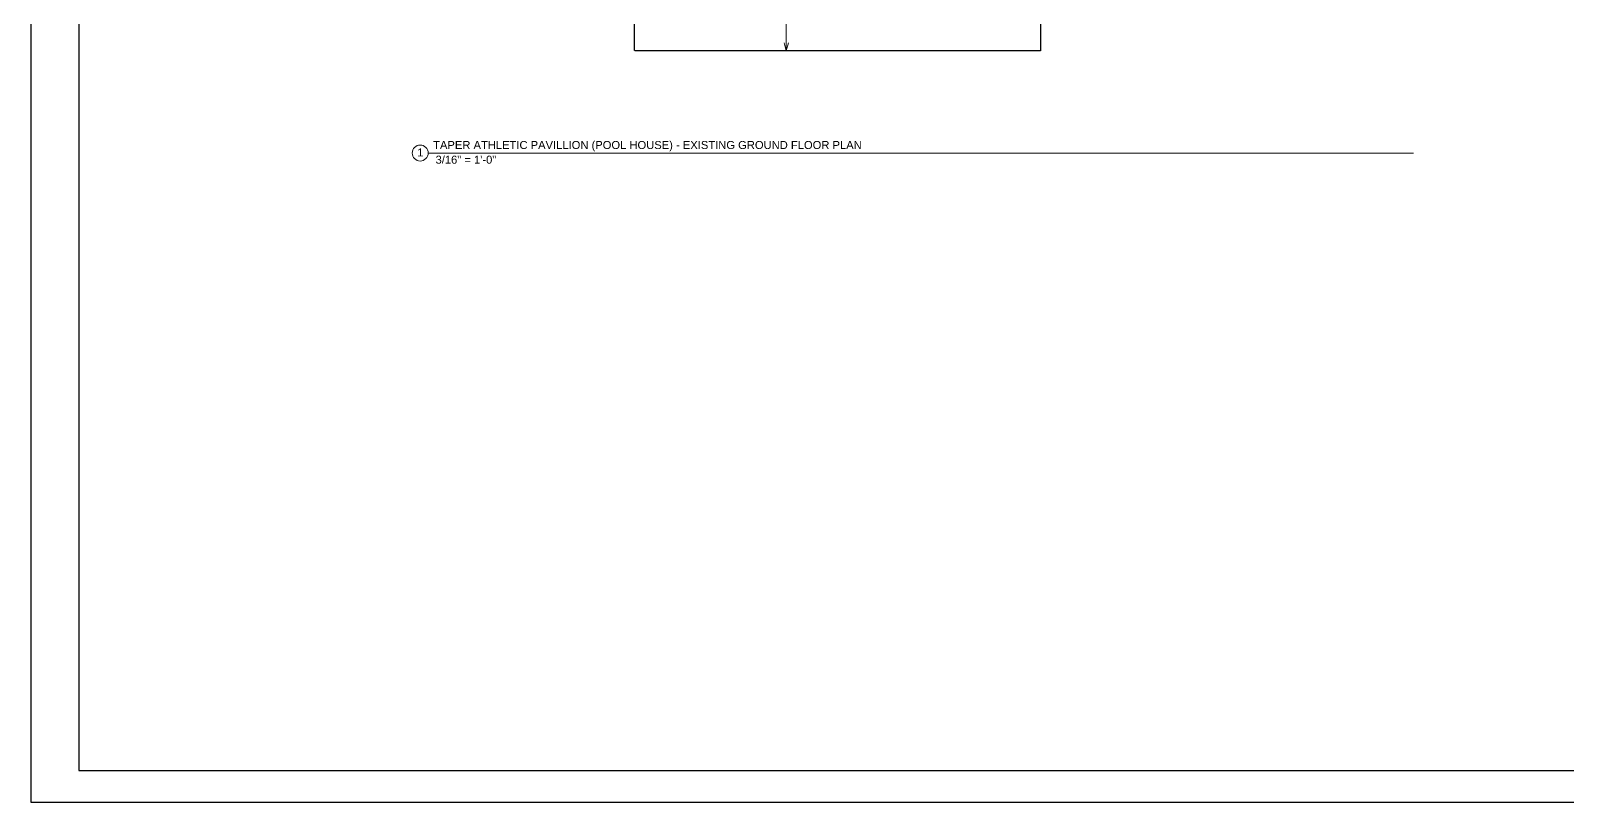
# Model space of a CAD drawing. Header units: inches. Extents: x -2078 to 106214, y -964 to 6385.
# Drawn here: x 54206 to 55742, y 2929 to 3701 of the extents above; entities that cross this region are included whole.
import ezdxf

# ---------------------------------------------------------------- set-up
doc = ezdxf.new("R2010")
doc.units = ezdxf.units.IN
doc.header["$MEASUREMENT"] = 0
doc.linetypes.add('HIDDEN2', pattern=[0.1875, 0.125, -0.0625])
doc.layers.add('A-ANNO', color=2, linetype='Continuous', lineweight=5)
doc.layers.add('A-HIDDEN', color=2, linetype='HIDDEN2', lineweight=18)
doc.layers.add('A-TB', color=7, linetype='Continuous')
doc.styles.add('Arial_3', font='arial.ttf', dxfattribs={"height": 0.125})

# ---------------------------------------------------------------- blocks, each defined once
blk = doc.blocks.new('JC_TB_48x36 - JC_TB_4836-1441736-Floor Plans')
at = {"layer": 'A-TB'}
for p, q in [((-0.003, 24.012), (-0.003, -11.988)), ((0.747, 23.512), (0.747, -11.488)), ((0.747, -11.488), (47.497, -11.488)), ((-0.003, -11.988), (47.997, -11.988))]:
    blk.add_line(p, q, dxfattribs=at)
blk = doc.blocks.new('Viewport - View Title-2281-Floor Plans')
at = {"layer": 'A-ANNO'}
for start, end in [(0, 180), (180, 360)]:
    blk.add_arc((-0.125, 0), 0.125, start, end, dxfattribs=at)

msp = doc.modelspace()

# ---------------------------------------------------------------- linework, layer by layer
at = {"layer": 'A-ANNO'}
for q in [(54961.131, 3749.81), (54958.988, 3688.389), (54963.275, 3688.389)]:
    msp.add_line((54961.131, 3680.389), q, dxfattribs=at)

# ---------------------------------------------------------------- texts
at = {"layer": 'A-ANNO', "char_height": 8, "attachment_point": 1, "style": 'Arial_3'}
for s, insert, width in [('1', (54592.196, 3582.711), 7.474), ('TAPER ATHLETIC PAVILLION (POOL HOUSE) - EXISTING GROUND FLOOR PLAN', (54608.149, 3590.185), 475.20746), (' 3/16" = 1\'-0"', (54607.459, 3575.483), 77.366)]:
    msp.add_mtext(s, dxfattribs=dict(at, insert=insert, width=width))

# ---------------------------------------------------------------- next in the draw order: block references
at = {"layer": 'A-TB', "xscale": 64, "yscale": 64, "zscale": 64}
msp.add_blockref('JC_TB_48x36 - JC_TB_4836-1441736-Floor Plans', (54206.08, 3695.863), dxfattribs=at)

# ---------------------------------------------------------------- next in the draw order: linework, layer by layer
at = {"layer": 'A-ANNO', "lineweight": 9}
msp.add_line((54603.2, 3578.173), (55588.144, 3578.173), dxfattribs=at)
at = {"layer": 'A-HIDDEN', "lineweight": 30}
msp.add_lwpolyline([(55215.42, 3680.345), (54809.42, 3680.345), (54809.42, 4283.374), (55215.42, 4283.374)], close=True, dxfattribs=at)

# ---------------------------------------------------------------- next in the draw order: block references
at = {"layer": 'A-ANNO', "xscale": 64, "yscale": 64, "zscale": 64}
msp.add_blockref('Viewport - View Title-2281-Floor Plans', (54603.2, 3578.173), dxfattribs=at)

doc.saveas('drawing.dxf')
